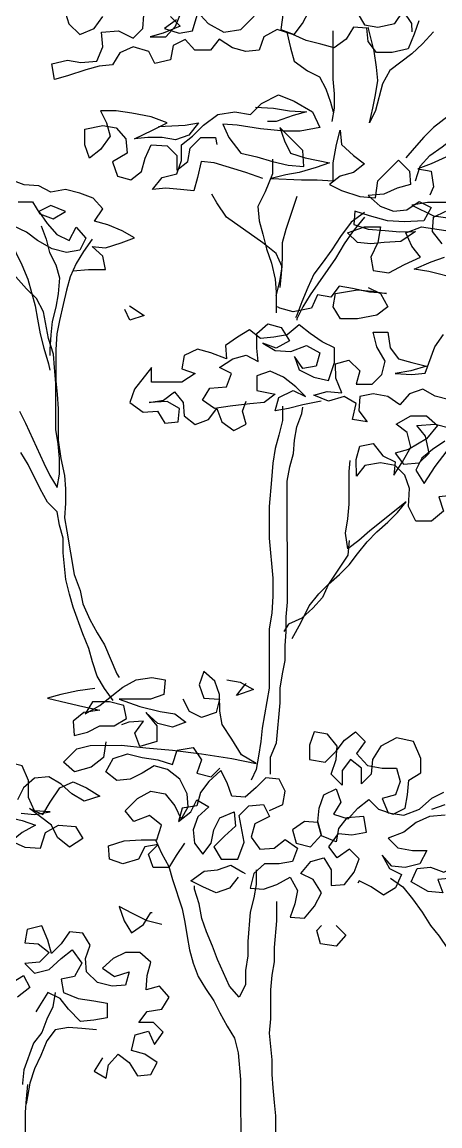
# Model space of a CAD drawing. Header units: millimetres. Extents: x 684983 to 685377, y 990360 to 990509.
# Drawn here: x 685068.767 to 685069.089, y 990428.267 to 990429.12 of the extents above; entities that cross this region are included whole.
import ezdxf

# ---------------------------------------------------------------- set-up
doc = ezdxf.new("R2010")
doc.units = ezdxf.units.MM
doc.layers.add('MAHAGONY', color=7, linetype='Continuous')

# ---------------------------------------------------------------- blocks, each defined once
blk = doc.blocks.new('TREE30')
at = {"color": 3, "flags": 128}
for points in [[(0.14458, 2.71179), (0.14058, 2.70078), (0.13559, 2.68876), (0.12258, 2.68575), (0.10957, 2.68573), (0.10256, 2.69474), (0.10155, 2.70574), (0.09054, 2.70673), (0.08454, 2.69672), (0.07454, 2.68971), (0.06353, 2.6927), (0.05151, 2.69569), (0.0405, 2.70068), (0.02748, 2.70468), (0.01648, 2.69866), (0.01249, 2.68765), (0.00148, 2.68664), (-0.00953, 2.68963), (-0.02055, 2.69662), (-0.02755, 2.68761), (-0.04056, 2.6876), (-0.04857, 2.6966), (-0.05858, 2.69159), (-0.06057, 2.67957), (-0.07358, 2.67656), (-0.07859, 2.68656), (-0.0916, 2.69055), (-0.10261, 2.68554), (-0.1086, 2.67553), (-0.11961, 2.67452), (-0.13062, 2.6715), (-0.14563, 2.66648), (-0.15663, 2.66347), (-0.15865, 2.67648), (-0.14564, 2.6795), (-0.13463, 2.6775), (-0.12162, 2.67852), (-0.11663, 2.69053), (-0.11764, 2.70254), (-0.10363, 2.70355), (-0.09161, 2.69756), (-0.08361, 2.70557), (-0.08262, 2.71658)], [(-0.0606, 2.7156), (-0.05259, 2.7076), (-0.06659, 2.70159), (-0.0776, 2.69857), (-0.06459, 2.69859), (-0.05659, 2.7076), (-0.0516, 2.71962)], [(-0.05559, 2.71261), (-0.0656, 2.70559), (-0.05358, 2.7016), (-0.04257, 2.70361), (-0.03858, 2.71663)], [(-0.03859, 2.71963), (-0.02957, 2.70963), (-0.01655, 2.70263), (-0.00254, 2.70465), (0.00846, 2.71567)], [(0.03248, 2.71869), (0.03049, 2.70468), (0.0415, 2.70068), (0.0485, 2.7097), (0.05349, 2.71971)], [(0.09353, 2.71875), (0.09954, 2.70874), (0.11055, 2.70675), (0.12456, 2.70977), (0.13156, 2.71978), (0.13857, 2.70978), (0.13858, 2.70278)], [(-0.14868, 2.72253), (-0.14467, 2.70952), (-0.13565, 2.70052), (-0.12365, 2.70554), (-0.11665, 2.71555)], [(0.01559, 2.58156), (0.00157, 2.58655), (-0.02446, 2.59453), (-0.03547, 2.59553), (-0.03846, 2.58251), (-0.04145, 2.5715), (-0.05246, 2.57249), (-0.06447, 2.57348), (-0.07548, 2.57247), (-0.06748, 2.58248), (-0.05548, 2.5855), (-0.05148, 2.59651), (-0.0515, 2.60952), (-0.04249, 2.61654), (-0.0335, 2.62555), (-0.02149, 2.63457), (-0.00748, 2.63659), (0.00553, 2.6346), (0.01453, 2.64361), (0.02853, 2.65063), (0.04155, 2.64564), (0.05657, 2.63664), (0.06259, 2.62364), (0.04658, 2.62062), (0.03357, 2.62061), (0.01355, 2.62259), (-0.00547, 2.62558), (-0.01748, 2.62657), (-0.01247, 2.61556), (-0.00245, 2.60256), (0.01057, 2.59957), (0.02358, 2.59558), (0.03659, 2.59259), (0.04961, 2.5916), (0.04859, 2.60461), (0.02956, 2.62361), (0.03357, 2.6126), (0.03859, 2.6026), (0.0506, 2.59861), (0.07062, 2.59462), (0.05962, 2.59061), (0.04561, 2.58659), (0.0346, 2.58458), (0.02259, 2.58157), (0.04761, 2.58059), (0.06063, 2.5806), (0.07364, 2.57961), (0.07362, 2.59462), (0.07661, 2.60964), (0.0796, 2.62165), (0.08062, 2.60964), (0.09063, 2.60064), (0.09965, 2.59365), (0.09065, 2.58663), (0.07964, 2.58362), (0.07064, 2.57661), (0.08065, 2.57161), (0.09567, 2.56662), (0.10868, 2.56563), (0.11067, 2.57965), (0.12767, 2.59668), (0.13668, 2.58768), (0.13769, 2.57667), (0.12669, 2.57366), (0.11568, 2.56864), (0.10267, 2.56763), (0.11269, 2.55863), (0.1237, 2.55464), (0.13471, 2.55565), (0.14471, 2.56266), (0.15473, 2.55767), (0.14873, 2.54665), (0.13272, 2.54564), (0.11871, 2.54662), (0.10369, 2.55061), (0.09168, 2.55461), (0.09068, 2.5436), (0.1027, 2.5396), (0.11671, 2.53862), (0.12872, 2.53763), (0.14173, 2.53764), (0.12973, 2.52962), (0.11572, 2.52861), (0.10471, 2.5276), (0.0937, 2.52859), (0.08569, 2.53659), (0.09969, 2.5416), (0.11271, 2.54162), (0.11072, 2.5286), (0.10472, 2.51659), (0.10673, 2.50558), (0.11975, 2.50359), (0.13275, 2.51061), (0.14576, 2.51662), (0.13874, 2.52563), (0.13373, 2.53663), (0.14673, 2.54165), (0.16675, 2.53866)], [(0.1768, 2.49864), (0.15277, 2.50462), (0.14076, 2.50661), (0.15477, 2.51263), (0.16577, 2.51664)], [(0.16376, 2.52765), (0.15575, 2.53765), (0.15674, 2.54966), (0.16674, 2.55468)], [(0.16773, 2.56168), (0.15172, 2.56167), (0.13871, 2.55965), (0.15673, 2.55066), (0.17876, 2.54768)], [(0.1697, 2.60072), (0.15469, 2.5937), (0.14369, 2.58968), (0.1547, 2.58769), (0.15671, 2.57468), (0.15372, 2.56767)], [(-0.07053, 2.62452), (-0.04851, 2.62554), (-0.0375, 2.62755), (-0.0455, 2.61753), (-0.0565, 2.61352), (-0.06752, 2.61551), (-0.07953, 2.6155), (-0.09053, 2.61449), (-0.07553, 2.62151), (-0.06352, 2.62753), (-0.07654, 2.63252), (-0.09255, 2.63551), (-0.10557, 2.6375), (-0.11858, 2.63748), (-0.11357, 2.62748), (-0.11055, 2.61647), (-0.11855, 2.60546), (-0.12755, 2.59844), (-0.13156, 2.60945), (-0.13158, 2.62246), (-0.11657, 2.62548), (-0.10555, 2.62348), (-0.09754, 2.61448), (-0.09653, 2.60248), (-0.10853, 2.59546), (-0.10452, 2.58345), (-0.09351, 2.58046), (-0.0845, 2.58747), (-0.08151, 2.59849), (-0.07652, 2.6095), (-0.06351, 2.60851), (-0.05549, 2.60051), (-0.05548, 2.5885), (-0.04648, 2.59552), (-0.04449, 2.60653), (-0.03549, 2.61554), (-0.02348, 2.61555), (-0.02247, 2.60955)], [(0.00953, 2.6406), (0.02454, 2.63962), (0.03755, 2.63763), (0.05157, 2.63664), (0.04056, 2.63363), (0.02655, 2.62861), (0.01955, 2.6286)], [(-0.14148, 2.50535), (-0.12847, 2.50636), (-0.11446, 2.50638), (-0.11647, 2.51738), (-0.12548, 2.52538), (-0.11447, 2.52439), (-0.10146, 2.52841), (-0.09046, 2.53242), (-0.10047, 2.53842), (-0.11249, 2.54341), (-0.1235, 2.5464), (-0.1165, 2.55642), (-0.12452, 2.56542), (-0.13553, 2.56941), (-0.14754, 2.5724), (-0.15955, 2.57039), (-0.16957, 2.57539), (-0.18158, 2.57638), (-0.19259, 2.58037)], [(-0.18657, 2.56236), (-0.17456, 2.56237), (-0.16854, 2.55237), (-0.15753, 2.54837), (-0.14753, 2.55439), (-0.15954, 2.55938), (-0.16955, 2.55437), (-0.16253, 2.54437), (-0.15452, 2.53537), (-0.1445, 2.53037), (-0.13851, 2.54139), (-0.13049, 2.53238), (-0.13549, 2.52237), (-0.1465, 2.52036), (-0.15851, 2.52335), (-0.17052, 2.53035), (-0.17954, 2.53734), (-0.19055, 2.54234)], [(0.0638, 2.39745), (0.04879, 2.39443), (0.03678, 2.39142), (0.02577, 2.38941), (0.02876, 2.40042), (0.04077, 2.40643), (0.05078, 2.40144), (0.04277, 2.40944), (0.03275, 2.41744), (0.02174, 2.42243), (0.01073, 2.41842), (0.01074, 2.40641), (0.02576, 2.40342), (0.01676, 2.3964), (0.00475, 2.39539), (-0.01126, 2.39338), (-0.02427, 2.39136), (-0.03429, 2.39836), (-0.02829, 2.40837), (-0.01428, 2.40939), (-0.01029, 2.4204), (-0.0203, 2.42539), (-0.0093, 2.43241), (0.00171, 2.43542), (0.01172, 2.43043), (0.01071, 2.44144), (0.0107, 2.45345), (0.0197, 2.46146), (0.03071, 2.45847), (0.03773, 2.44747), (0.02672, 2.44145), (0.01571, 2.44544), (0.02572, 2.43945), (0.03874, 2.43846), (0.05174, 2.44348), (0.06276, 2.43748), (0.05977, 2.42647), (0.04876, 2.42446), (0.04174, 2.43446), (0.04576, 2.42345), (0.05777, 2.41746), (0.06979, 2.41447), (0.07478, 2.42949), (0.07476, 2.4415), (0.06475, 2.44649), (0.05474, 2.45349), (0.04572, 2.46049), (0.03572, 2.45247), (0.02471, 2.45046), (0.01371, 2.44945), (0.00469, 2.45644), (-0.00531, 2.45043), (-0.01531, 2.44341), (-0.0143, 2.43241), (-0.02732, 2.4374), (-0.03833, 2.44039), (-0.04933, 2.43538), (-0.05133, 2.42437), (-0.04031, 2.42037), (-0.05132, 2.41336), (-0.07634, 2.41333), (-0.07635, 2.42534), (-0.09034, 2.40732), (-0.09434, 2.3963), (-0.08332, 2.38831), (-0.07131, 2.38932), (-0.0653, 2.37931), (-0.05429, 2.38033), (-0.0533, 2.39134), (-0.06331, 2.39733), (-0.07832, 2.39632), (-0.06632, 2.39833), (-0.05731, 2.40534), (-0.0503, 2.39634), (-0.04929, 2.38533), (-0.04028, 2.37834), (-0.02927, 2.38235), (-0.02227, 2.39136), (-0.01826, 2.38036), (-0.00824, 2.37336), (0.00176, 2.37838), (-0.00125, 2.38938), (0.00174, 2.39739)], [(0.17196, 2.31948), (0.16095, 2.31847), (0.16496, 2.30646), (0.15496, 2.29845), (0.14195, 2.29844), (0.13594, 2.31044), (0.13692, 2.32545), (0.13291, 2.33646), (0.1249, 2.34446), (0.11288, 2.34645), (0.09987, 2.34444), (0.09288, 2.33542), (0.09286, 2.34943), (0.09586, 2.36045), (0.10686, 2.36246), (0.11488, 2.35246), (0.12489, 2.34746), (0.1239, 2.33645), (0.1309, 2.34747), (0.13789, 2.35948), (0.13488, 2.37149), (0.12587, 2.37849), (0.13787, 2.38551), (0.15088, 2.38552), (0.1599, 2.37752), (0.1509, 2.3665), (0.13589, 2.35748), (0.12489, 2.35447), (0.1319, 2.34547), (0.14491, 2.34648), (0.15291, 2.35449), (0.1499, 2.3685), (0.14288, 2.3775), (0.15789, 2.37852), (0.16991, 2.37553)], [(0.16591, 2.36451), (0.15591, 2.3575), (0.14691, 2.35048), (0.14191, 2.34047), (0.14893, 2.32947), (0.15792, 2.34349), (0.16792, 2.35651)], [(0.16988, 2.39855), (0.15787, 2.40154), (0.14786, 2.40753), (0.13685, 2.40352), (0.12885, 2.39451), (0.11884, 2.4015), (0.10683, 2.40349), (0.09582, 2.40148), (0.09483, 2.38947), (0.10184, 2.38047), (0.08983, 2.38246), (0.09282, 2.39547), (0.08281, 2.40147), (0.0698, 2.39745), (0.05779, 2.40245), (0.06879, 2.40546), (0.0808, 2.40447), (0.07579, 2.41648), (0.07578, 2.42849), (0.08678, 2.4315), (0.0958, 2.4225), (0.09281, 2.41149), (0.10582, 2.4115), (0.11382, 2.41951), (0.11681, 2.43052), (0.10979, 2.44253), (0.10678, 2.45454), (0.11879, 2.45455), (0.1208, 2.44154), (0.12782, 2.43254), (0.13883, 2.42954), (0.15084, 2.42655), (0.13784, 2.42254), (0.12483, 2.42052), (0.13884, 2.41954), (0.14985, 2.42055), (0.15783, 2.44257), (0.16483, 2.45259)], [(-0.19611, 2.05392), (-0.1831, 2.05093), (-0.17208, 2.04694), (-0.18309, 2.04092), (-0.19209, 2.03391), (-0.18107, 2.02891), (-0.16806, 2.02792), (-0.16407, 2.04094), (-0.15307, 2.04695), (-0.13905, 2.04596), (-0.13304, 2.03596), (-0.14404, 2.02895), (-0.15406, 2.03694), (-0.15907, 2.04695), (-0.1771, 2.06094), (-0.16609, 2.05595), (-0.16009, 2.06596), (-0.1521, 2.07798), (-0.14109, 2.08299), (-0.13008, 2.078), (-0.11906, 2.071), (-0.13207, 2.06699), (-0.14208, 2.07298), (-0.1511, 2.08098), (-0.16111, 2.08698), (-0.17312, 2.08597), (-0.18212, 2.07795), (-0.18712, 2.06794)], [(-0.1841, 2.05693), (-0.17309, 2.05594), (-0.16008, 2.05796), (-0.1731, 2.05894), (-0.17811, 2.06995), (-0.17812, 2.08396), (-0.18314, 2.09597), (-0.19415, 2.09896)], [(-0.12315, 2.16008), (-0.13716, 2.15806), (-0.15116, 2.15505), (-0.16217, 2.15203), (-0.14615, 2.14804), (-0.13314, 2.14505), (-0.11913, 2.14206), (-0.13214, 2.14005), (-0.14114, 2.13304), (-0.14012, 2.12103), (-0.12912, 2.12404), (-0.11911, 2.12905), (-0.1071, 2.12906), (-0.0971, 2.13508), (-0.09911, 2.14609), (-0.11113, 2.14908), (-0.12514, 2.14906), (-0.13113, 2.13905), (-0.11913, 2.14607), (-0.10913, 2.15408), (-0.10013, 2.1611), (-0.08912, 2.16711), (-0.07611, 2.16913), (-0.0651, 2.16713), (-0.06609, 2.15512), (-0.0771, 2.15111), (-0.10312, 2.15109), (-0.0861, 2.1451), (-0.06908, 2.14111), (-0.05707, 2.13912), (-0.04806, 2.13212), (-0.05906, 2.12811), (-0.07108, 2.1311), (-0.08109, 2.1401), (-0.07207, 2.1291), (-0.07206, 2.11609), (-0.08607, 2.11207), (-0.09008, 2.12307), (-0.08309, 2.13309), (-0.0951, 2.13208), (-0.1011, 2.13007)], [(0.02107, 2.05912), (0.03207, 2.06414), (0.03407, 2.07515), (0.02905, 2.08515), (0.01804, 2.08614), (0.01004, 2.07813), (0.00104, 2.07011), (-0.00997, 2.0711), (-0.01398, 2.08211), (-0.019, 2.09211), (-0.029, 2.0831), (-0.03599, 2.07408), (-0.03899, 2.06307), (-0.05099, 2.06106), (-0.05399, 2.05005), (-0.04399, 2.05806), (-0.03899, 2.06807), (-0.02898, 2.06208), (-0.03798, 2.05406), (-0.04197, 2.04305), (-0.04096, 2.03204), (-0.03394, 2.02304), (-0.02695, 2.03206), (-0.02496, 2.04307), (-0.01996, 2.05308), (-0.00795, 2.05809), (-0.00694, 2.04609), (-0.01594, 2.03807), (-0.02494, 2.02905), (-0.01893, 2.01905), (-0.00492, 2.01906), (0.00007, 2.03308), (-0.00395, 2.0551), (0.00405, 2.06311), (0.01606, 2.06412), (0.02107, 2.05412), (0.00907, 2.0481), (0.00608, 2.03709), (0.01309, 2.02709), (0.0251, 2.0281), (0.0341, 2.03511), (0.04412, 2.02812), (0.04012, 2.0171), (0.02912, 2.01509), (0.01711, 2.01508), (0.00811, 2.00707), (0.00511, 1.99505), (0.01612, 1.99406), (0.02713, 1.99808), (0.03813, 2.00409), (0.04415, 1.99309), (0.04216, 1.98208), (0.03816, 1.97106), (0.05017, 1.97007), (0.05817, 1.98009), (0.06417, 1.9911), (0.05715, 2.00211), (0.04714, 2.0071), (0.05514, 2.01712), (0.06614, 2.02013), (0.07216, 2.01013), (0.07217, 1.99712), (0.08318, 1.99813), (0.09117, 2.00814), (0.09517, 2.01916), (0.08715, 2.02716), (0.07715, 2.02014), (0.07014, 2.02914), (0.07813, 2.04016), (0.08914, 2.03917), (0.10115, 2.04118), (0.09914, 2.05419), (0.08513, 2.05318), (0.07813, 2.04416), (0.07614, 2.03315), (0.06412, 2.03814), (0.06111, 2.04915), (0.0501, 2.05014), (0.0401, 2.04313), (0.04311, 2.03212), (0.05513, 2.02913), (0.06412, 2.03914), (0.06111, 2.05015), (0.0621, 2.06116), (0.0661, 2.07217), (0.0761, 2.07719), (0.08011, 2.06618), (0.07412, 2.05617), (0.08613, 2.05218), (0.09413, 2.06119), (0.10313, 2.0682), (0.11114, 2.06021), (0.12316, 2.05621), (0.13316, 2.06123), (0.13515, 2.07224), (0.13614, 2.08425), (0.14615, 2.09026), (0.14614, 2.10227), (0.14012, 2.11628), (0.1261, 2.11927), (0.1131, 2.11225), (0.1061, 2.10124), (0.10511, 2.08922), (0.09711, 2.08121), (0.0971, 2.09422), (0.08809, 2.10122), (0.08109, 2.0922), (0.0811, 2.08019), (0.07208, 2.08919), (0.07608, 2.10121), (0.07707, 2.11222), (0.06905, 2.12222), (0.05804, 2.12421), (0.05405, 2.1132), (0.05406, 2.10119), (0.06707, 2.0992), (0.07607, 2.10821), (0.08307, 2.11723), (0.09207, 2.12424), (0.10008, 2.11624), (0.09309, 2.10623), (0.1021, 2.09623), (0.11412, 2.09424), (0.12613, 2.09425), (0.12914, 2.08324), (0.12515, 2.07223), (0.11414, 2.06922), (0.11915, 2.05721), (0.13217, 2.05522), (0.14517, 2.06024), (0.15517, 2.06925), (0.16518, 2.07427)], [(0.1662, 2.05525), (0.15319, 2.05424), (0.14218, 2.04922), (0.13218, 2.04121), (0.11917, 2.03619), (0.12719, 2.02819), (0.1392, 2.0262), (0.15121, 2.02621), (0.14521, 2.0152), (0.13321, 2.01218), (0.1222, 2.01318), (0.11418, 2.02218), (0.1202, 2.01117), (0.13021, 2.00618), (0.12522, 1.99516), (0.11521, 1.98915), (0.1052, 1.99615), (0.09518, 2.00114), (0.09419, 1.99914)], [(-0.04897, 2.03203), (-0.05596, 2.02202), (-0.06196, 2.01201), (-0.07497, 2.01199), (-0.07898, 2.023), (-0.07098, 2.03101), (-0.08199, 2.029), (-0.08699, 2.01899), (-0.09999, 2.01497), (-0.11101, 2.01897), (-0.11202, 2.02998), (-0.09901, 2.03399), (-0.085, 2.035), (-0.07199, 2.03502), (-0.068, 2.04703), (-0.07801, 2.05503), (-0.09102, 2.05001), (-0.09803, 2.05901), (-0.08803, 2.06903), (-0.07703, 2.07505), (-0.06502, 2.07306), (-0.057, 2.06305), (-0.05199, 2.05205), (-0.04599, 2.06206), (-0.047, 2.07307), (-0.05302, 2.08508), (-0.06303, 2.09307), (-0.07405, 2.09607), (-0.08405, 2.09005), (-0.09405, 2.08504), (-0.10506, 2.08403), (-0.11407, 2.09103), (-0.10808, 2.10204), (-0.09607, 2.10605), (-0.08406, 2.10306), (-0.07105, 2.10107), (-0.05903, 2.09708), (-0.05504, 2.10909), (-0.04203, 2.11111), (-0.03502, 2.10111), (-0.03901, 2.09009), (-0.027, 2.0871), (-0.02, 2.09411)], [(0.15518, 2.06025), (0.16619, 2.06426)], [(0.19727, 2.00724), (0.18426, 2.00422), (0.16024, 2.0022), (0.16425, 1.9912), (0.15224, 1.99219), (0.13822, 2.00018), (0.14322, 2.01119), (0.15422, 2.0122), (0.16524, 2.00821), (0.17524, 2.01322), (0.18524, 2.01924), (0.19526, 2.01424), (0.19826, 2.01224)], [(-0.11686, 1.85482), (-0.12386, 1.84381), (-0.11384, 1.83781), (-0.11185, 1.84882), (-0.10385, 1.85784), (-0.09484, 1.85084), (-0.08782, 1.83984), (-0.07681, 1.84085), (-0.07182, 1.85086), (-0.08183, 1.85786), (-0.09285, 1.86085), (-0.08986, 1.87386), (-0.07885, 1.87688), (-0.07383, 1.86587), (-0.06684, 1.87589), (-0.07485, 1.88389), (-0.08686, 1.88387), (-0.07986, 1.89289), (-0.06786, 1.8949), (-0.06186, 1.90492), (-0.06988, 1.91392), (-0.08088, 1.9109), (-0.07989, 1.92291), (-0.0769, 1.93393), (-0.08591, 1.94192), (-0.09792, 1.94191), (-0.10793, 1.9369), (-0.11693, 1.92889), (-0.10691, 1.92189), (-0.09491, 1.9259), (-0.0979, 1.91489), (-0.10891, 1.91388), (-0.12092, 1.91687), (-0.12994, 1.92587), (-0.13095, 1.93688), (-0.12695, 1.94789), (-0.13297, 1.9579), (-0.14398, 1.95889), (-0.15098, 1.94887), (-0.15898, 1.94086), (-0.16199, 1.95186), (-0.167, 1.96387), (-0.17901, 1.96086), (-0.181, 1.94984), (-0.16999, 1.94885), (-0.16098, 1.94186), (-0.16898, 1.93384), (-0.18099, 1.93283), (-0.17297, 1.92483), (-0.16097, 1.92784), (-0.15097, 1.93686), (-0.14196, 1.94388), (-0.13395, 1.93287), (-0.13994, 1.92186), (-0.15095, 1.91985), (-0.14894, 1.90884), (-0.13692, 1.90385), (-0.12391, 1.90186), (-0.1129, 1.89986), (-0.11289, 1.88785), (-0.1239, 1.88584), (-0.1349, 1.88483), (-0.14492, 1.89483), (-0.15194, 1.90383), (-0.16195, 1.90883), (-0.16894, 1.89781), (-0.17194, 1.8928)]]:
    blk.add_lwpolyline(points, dxfattribs=at)
at = {"color": 15, "flags": 128}
for points in [[(0.03549, 2.70268), (0.03851, 2.68967), (0.04152, 2.67867), (0.05254, 2.67067), (0.06255, 2.66567), (0.06756, 2.65567), (0.07158, 2.64466), (0.07359, 2.63666)], [(0.07352, 2.70372), (0.07356, 2.66368), (0.07457, 2.65167), (0.07458, 2.63966), (0.07259, 2.62865)], [(0.1566, 2.70279), (0.1476, 2.69278), (0.1386, 2.68476), (0.12059, 2.67073), (0.1146, 2.65972), (0.10861, 2.63769), (0.10362, 2.62768), (0.10661, 2.63969), (0.1086, 2.6507), (0.11059, 2.66272), (0.10958, 2.67372), (0.10757, 2.68673), (0.10255, 2.70675)], [(0.21063, 2.70985), (0.20864, 2.69884), (0.20365, 2.68682), (0.19565, 2.67881), (0.18865, 2.66879), (0.18266, 2.65878), (0.17766, 2.64877), (0.17467, 2.63775), (0.15667, 2.62372), (0.14867, 2.61571), (0.14067, 2.6067), (0.13367, 2.59868)], [(0.1417, 2.57967), (0.14569, 2.59169), (0.15369, 2.6007), (0.16369, 2.60772), (0.17269, 2.61473), (0.18169, 2.62275), (0.18668, 2.63276), (0.18868, 2.64477), (0.20067, 2.6648), (0.20766, 2.67381), (0.21866, 2.68483)], [(-0.18541, 2.38921), (-0.18039, 2.37921), (-0.16535, 2.3462), (-0.16034, 2.33619), (-0.15432, 2.32619), (-0.15233, 2.3372), (-0.15234, 2.35021), (-0.15336, 2.36222), (-0.15537, 2.37423), (-0.1554, 2.41226), (-0.15642, 2.42527), (-0.15743, 2.43628), (-0.16144, 2.44929), (-0.16547, 2.4713), (-0.17148, 2.4823), (-0.1795, 2.4903), (-0.18851, 2.5003)], [(0.02358, 2.59758), (0.02359, 2.58557), (0.0176, 2.57055), (0.0116, 2.55854), (0.01262, 2.54653), (0.01563, 2.53552), (0.01864, 2.52351), (0.02266, 2.51151), (0.02567, 2.4985), (0.02668, 2.48749), (0.0267, 2.47048)], [(-0.19858, 2.56635), (-0.19457, 2.55434), (-0.19356, 2.54234), (-0.19254, 2.53133), (-0.18853, 2.52032), (-0.18352, 2.51032), (-0.1785, 2.49831), (-0.17248, 2.4763), (-0.17047, 2.46529), (-0.16845, 2.45328), (-0.16544, 2.44128), (-0.16142, 2.42827), (-0.16042, 2.42326)], [(0.02668, 2.48449), (0.02968, 2.4965), (0.03167, 2.50851), (0.02665, 2.51952), (0.01563, 2.52852), (-0.01441, 2.54951), (-0.02243, 2.56151), (-0.02644, 2.56851)], [(0.04362, 2.56657), (0.03464, 2.53954), (0.03165, 2.52853), (0.03166, 2.51552), (0.03067, 2.50251), (0.02968, 2.4915)], [(0.09968, 2.55361), (0.08868, 2.5456), (0.07968, 2.53358), (0.07269, 2.52256), (0.06469, 2.51155), (0.05769, 2.50253), (0.0527, 2.49152), (0.04771, 2.4795), (0.04371, 2.46849), (0.04271, 2.46649)], [(0.09969, 2.54961), (0.08969, 2.53759), (0.08269, 2.52758), (0.0757, 2.51556), (0.05471, 2.48551), (0.04871, 2.4755), (0.04372, 2.46549), (0.04372, 2.46449)], [(-0.16753, 2.54236), (-0.16352, 2.53135), (-0.16051, 2.52035), (-0.15549, 2.51034), (-0.15248, 2.49934), (-0.15347, 2.48632), (-0.15546, 2.47531), (-0.15845, 2.4633), (-0.15944, 2.45229), (-0.16043, 2.44028), (-0.16043, 2.43528)], [(-0.12549, 2.53139), (-0.13248, 2.52137), (-0.13848, 2.51136), (-0.14347, 2.50035), (-0.14647, 2.48933), (-0.14946, 2.47732), (-0.15245, 2.46431), (-0.15444, 2.4533), (-0.15543, 2.44028), (-0.15541, 2.41426), (-0.15439, 2.40325), (-0.15338, 2.39124), (-0.15336, 2.36522), (-0.15134, 2.35021), (-0.14833, 2.3362), (-0.14732, 2.32519), (-0.14731, 2.31318), (-0.1483, 2.30117), (-0.14628, 2.29016), (-0.14025, 2.25414), (-0.13523, 2.24113), (-0.13322, 2.23013), (-0.1272, 2.21712), (-0.12119, 2.20612), (-0.11517, 2.19611), (-0.10514, 2.1721), (-0.10314, 2.1691)], [(0.10274, 2.49156), (0.11276, 2.48657), (0.11877, 2.47556), (0.10977, 2.46855), (0.09376, 2.46553), (0.07975, 2.46552), (0.07373, 2.47552), (0.07572, 2.48653), (0.09374, 2.48955), (0.10575, 2.48856), (0.11776, 2.48657), (0.10375, 2.48756), (0.08973, 2.49055), (0.07872, 2.49254), (0.07172, 2.48353), (0.06071, 2.48552), (0.05572, 2.47451), (0.04071, 2.47149), (0.0297, 2.47448), (0.02769, 2.47548)], [(-0.10812, 2.15008), (-0.11514, 2.16008), (-0.12115, 2.17009), (-0.12517, 2.18209), (-0.12818, 2.1931), (-0.1332, 2.2051), (-0.14122, 2.22712), (-0.14424, 2.23812), (-0.14725, 2.25013), (-0.14927, 2.27215), (-0.14928, 2.28416), (-0.15229, 2.29516), (-0.15431, 2.30617), (-0.16232, 2.31417), (-0.16834, 2.32517), (-0.17836, 2.34518), (-0.18438, 2.35519)], [(0.03177, 2.39342), (0.03178, 2.38141), (0.02879, 2.36939), (0.0258, 2.35838), (0.02381, 2.34637), (0.02282, 2.33236), (0.02084, 2.31033), (0.02086, 2.28431), (0.0239, 2.25129), (0.02391, 2.23627), (0.02292, 2.22226), (0.02093, 2.20925), (0.02098, 2.16021), (0.015, 2.12717), (0.01401, 2.11616), (0.01202, 2.10415), (0.01003, 2.09314), (0.00603, 2.08413)], [(0.02204, 2.08915), (0.02203, 2.10316), (0.02702, 2.11518), (0.02999, 2.14821), (0.02998, 2.16022), (0.03197, 2.17223), (0.03397, 2.18324), (0.03396, 2.19525), (0.03495, 2.20726), (0.03493, 2.21927), (0.03592, 2.23128), (0.03583, 2.33137), (0.03782, 2.34338), (0.04082, 2.35439), (0.04181, 2.3654), (0.0438, 2.37641), (0.04779, 2.38742), (0.04879, 2.39243)], [(0.03995, 2.20126), (0.04695, 2.21428), (0.05394, 2.2283), (0.06194, 2.23831), (0.06994, 2.24633), (0.07894, 2.25434), (0.08694, 2.26235), (0.09394, 2.27137), (0.10193, 2.28138), (0.10993, 2.2894), (0.11893, 2.29741), (0.12693, 2.30543), (0.13393, 2.31444), (0.10393, 2.29039), (0.09493, 2.28238), (0.08593, 2.27536), (0.08391, 2.28837), (0.0859, 2.30039), (0.08689, 2.3124), (0.08687, 2.33942), (0.08786, 2.34843)], [(0.08692, 2.28237), (0.08593, 2.27036), (0.06994, 2.24633), (0.06494, 2.23531), (0.05695, 2.2263), (0.04795, 2.21828), (0.03694, 2.21327), (0.03294, 2.20726)], [(-0.07299, 2.03502), (-0.06797, 2.02401), (-0.06196, 2.01301), (-0.05895, 2.002), (-0.05092, 1.97799), (-0.04891, 1.96698), (-0.04689, 1.95497), (-0.04488, 1.94396), (-0.04187, 1.93296), (-0.03786, 1.92195), (-0.03184, 1.91195), (-0.02483, 1.90195), (-0.01981, 1.89194), (-0.0138, 1.88094), (-0.00778, 1.87094), (-0.00477, 1.85893), (-0.00275, 1.83691), (-0.00269, 1.77386)], [(0.0101, 2.01007), (0.01012, 1.99806), (0.00812, 1.98705), (0.00513, 1.97504), (0.00315, 1.95101), (0.00316, 1.939), (0.00117, 1.92699), (0.00118, 1.91498), (-0.00381, 1.90497), (-0.01183, 1.91397), (-0.02185, 1.93598), (-0.02587, 1.94698), (-0.03088, 1.95899), (-0.0349, 1.97), (-0.03691, 1.982), (-0.04092, 1.99401), (-0.04093, 1.99701)], [(0.1212, 2.00317), (0.13122, 1.99617), (0.13924, 1.98617), (0.14725, 1.97517), (0.15427, 1.96416), (0.16128, 1.95516), (0.1683, 1.94516), (0.17331, 1.93416), (0.17632, 1.92315), (0.17734, 1.91114), (0.17935, 1.89913), (0.18136, 1.88812), (0.18337, 1.87612), (0.18439, 1.86411), (0.1854, 1.8531), (0.18543, 1.81507), (0.18444, 1.80406), (0.18145, 1.79304)], [(0.02634, 1.77088), (0.0263, 1.80691), (0.02529, 1.81792), (0.02428, 1.82993), (0.02327, 1.84094), (0.02326, 1.85295), (0.02124, 1.87497), (0.02223, 1.88698), (0.02221, 1.911), (0.0232, 1.92301), (0.02519, 1.93402), (0.02518, 1.94603), (0.02716, 1.96805), (0.02714, 1.98406)], [(-0.15594, 1.90883), (-0.15793, 1.89682), (-0.16293, 1.88681), (-0.16692, 1.87579), (-0.17392, 1.86678), (-0.18191, 1.84475), (-0.1829, 1.83374), (-0.1829, 1.83274)], [(-0.12189, 1.87784), (-0.1339, 1.87883), (-0.14491, 1.87982), (-0.15592, 1.87781), (-0.16291, 1.86879), (-0.16791, 1.85678), (-0.1729, 1.84576), (-0.17689, 1.83375), (-0.17888, 1.82274), (-0.17988, 1.81673)], [(-0.17889, 1.83275), (-0.17988, 1.82074), (-0.18087, 1.80973), (-0.18083, 1.75968), (-0.17982, 1.74867), (-0.17177, 1.70464), (-0.16776, 1.69364), (-0.16675, 1.68263), (-0.16273, 1.67163), (-0.16072, 1.66062), (-0.1607, 1.6356), (-0.16269, 1.62459), (-0.16368, 1.61358), (-0.16365, 1.57754)]]:
    blk.add_lwpolyline(points, dxfattribs=at)
at = {"flags": 128}
blk.add_lwpolyline([(-0.09441, 2.47637), (-0.08239, 2.46837), (-0.0944, 2.46436), (-0.09841, 2.47336)], dxfattribs=at)
at = {"color": 86, "flags": 128}
for points in [[(-0.12711, 2.11303), (-0.10108, 2.11306), (-0.08107, 2.11107), (-0.05904, 2.10909), (-0.03502, 2.10611), (-0.01, 2.10213), (0.01002, 2.09815), (-0.00199, 2.10514), (-0.01001, 2.11814), (-0.01803, 2.13015), (-0.02004, 2.14115), (-0.02005, 2.15517), (-0.02407, 2.16617), (-0.03308, 2.17417), (-0.03708, 2.16316), (-0.03306, 2.15215), (-0.02005, 2.15116), (-0.02304, 2.14015), (-0.03505, 2.13614), (-0.04506, 2.14113), (-0.05008, 2.15113)], [(-0.01406, 2.16718), (-0.00305, 2.16519), (0.00797, 2.15919), (-0.00604, 2.15418), (0.00096, 2.16319), (0.00196, 2.16419)], [(-0.1141, 2.11605), (-0.11609, 2.10303), (-0.12609, 2.09502), (-0.1401, 2.091), (-0.14911, 2.099), (-0.13811, 2.11002), (-0.12711, 2.11303)], [(-0.0049, 2.00405), (-0.0119, 1.99504), (-0.02291, 1.99102), (-0.03392, 1.99602), (-0.04393, 2.00101), (-0.03293, 2.00903), (-0.02192, 2.01004), (-0.01092, 2.01405), (-0.0009, 2.00806), (0.0011, 2.00706)], [(-0.06792, 1.96496), (-0.07993, 1.96795), (-0.09195, 1.97395), (-0.10296, 1.97994), (-0.09895, 1.96793), (-0.09294, 1.95793), (-0.08293, 1.96495), (-0.07694, 1.97496), (-0.07594, 1.97496)], [(0.0762, 1.96409), (0.08422, 1.95609), (0.07622, 1.94708), (0.06321, 1.94907), (0.06019, 1.96007), (0.06419, 1.96408)]]:
    blk.add_lwpolyline(points, dxfattribs=at)
at = {"color": 105, "flags": 128}
blk.add_lwpolyline([(-0.19198, 1.91681), (-0.18198, 1.92282), (-0.17697, 1.91282), (-0.18697, 1.9048)], dxfattribs=at)

msp = doc.modelspace()

# ---------------------------------------------------------------- block references
at = {"layer": 'MAHAGONY', "color": 7, "xscale": 0.9355958136093464, "yscale": 0.9355958136093464, "zscale": 0.9355958136093464}
msp.add_blockref('TREE30', (685068.938, 990426.584, 97.58), dxfattribs=at)

doc.saveas('drawing.dxf')
